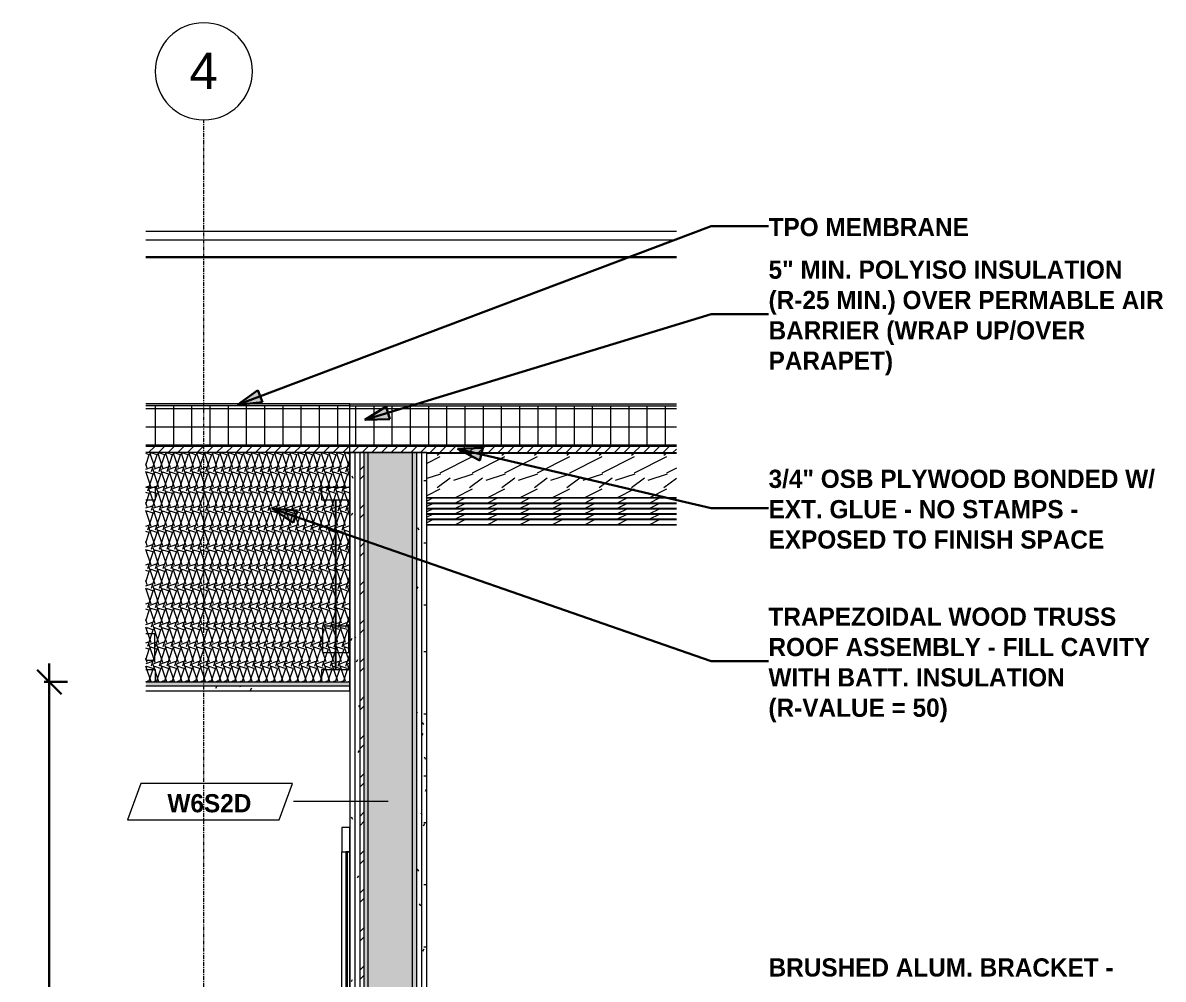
# Model space of a CAD drawing. Header units: inches. Extents: x 2469 to 3241, y -184 to 455.
# Drawn here: x 2478 to 2618.8, y 337.3 to 455.4 of the extents above; entities that cross this region are included whole.
import ezdxf

# ---------------------------------------------------------------- set-up
doc = ezdxf.new("R2010")
doc.units = ezdxf.units.IN
doc.header["$MEASUREMENT"] = 0
doc.linetypes.add('Grid Line 1_2_', pattern=[0.875, 0.5, -0.125, 0.125, -0.125])
for name, color, linetype, lineweight in [('0-1', 7, 'Continuous', 5), ('0-2', 254, 'Continuous', 9), ('0-3', 55, 'Continuous', 9), ('A-ANNO-DIMS-1', 211, 'Continuous', 30), ('A-FLOR-2', 8, 'Continuous', 5), ('A-FLOR-5', 192, 'Continuous', 9), ('A-FLOR-MCUT-2', 51, 'Continuous', 9), ('A-FLOR-PATT-1', 45, 'Continuous', 9), ('A-ROOF-1', 252, 'Continuous', 18), ('A-ROOF-2', 251, 'Continuous', 5), ('A-ROOF-3', 132, 'Continuous', 9), ('A-ROOF-PATT-1', 45, 'Continuous', 9), ('A-WALL-1', 7, 'Continuous', 9), ('A-WALL-2', 55, 'Continuous', 9), ('A-WALL-IDEN', 211, 'Continuous', 9), ('A-WALL-PATT-2', 45, 'Continuous', 9), ('G-ANNO-TEXT', 231, 'Continuous', 30), ('G-ANNO-TEXT-1', 231, 'Continuous', 9), ('I-WALL-1', 8, 'Continuous', 5), ('I-WALL-2', 7, 'Continuous', 9), ('Q-CASE-1', 253, 'Continuous', 9), ('Q-CASE-2', 254, 'Continuous', 9), ('S-BEAM-1', 55, 'Continuous', 9), ('S-BEAM-3', 7, 'Continuous', 9), ('S-GRID-1', 1, 'Grid Line 1_2_', 9), ('S-GRID-IDEN', 1, 'Continuous', 9)]:
    doc.layers.add(name, color=color, linetype=linetype, lineweight=lineweight)
doc.styles.add('Arial', font='arial.ttf', dxfattribs={"height": 4.5})
doc.styles.add('Century Gothic', font='ufonts.com_century-gothic.ttf', dxfattribs={"height": 2.25})
doc.styles.add('Century Gothic_B', font='GOTHICB.TTF', dxfattribs={"height": 2.25})
doc.dimstyles.new('OD__1_16__Tol__', dxfattribs={"dimscale": 12, "dimtxt": 2.349379, "dimasz": 0.25, "dimexe": 0.1875, "dimexo": 0.125, "dimgap": 0.03125, "dimtad": 1, "dimdec": 4, "dimrnd": 0.0625, "dimzin": 3, "dimdsep": 46, "dimlunit": 4, "dimtxsty": 'Century Gothic', "dimblk1": 'OBLIQUE', "dimblk2": 'OBLIQUE', "dimsah": 1, "dimcen": 0.09, "dimdle": 0.1875, "dimazin": 0, "dimtfac": 1, "dimtdec": 4, "dimtix": 1, "dimtmove": 0, "dimatfit": 3, "dimfxl": 1, "dimtvp": 1, "dimtfill": 1, "dimfrac": 2, "dimtolj": 1, "dimtzin": 0, "dimlwd": 30, "dimlwe": 30, "dimarcsym": 2})
pattern_1 = [(0, (3257.106, 59.024), (7.68, 1.92), [0.317, -5.443, 0.317, -5.443, -30.72]), (0, (3257.106, 59.024), (7.68, 1.92), [-11.52, 0.317, -11.203, 0.317, -5.443, -13.44]), (0, (3257.106, 59.024), (7.68, 1.92), [-28.8, 0.317, -3.523, 0.317, -9.283]), (120, (3259.986, 59.984), (-5.5027688, 5.691075), [0.317, -5.443, 0.317, -5.443, -30.72]), (120, (3259.986, 59.984), (-5.5027688, 5.691075), [-11.52, 0.317, -11.203, 0.317, -5.443, -13.44]), (120, (3259.986, 59.984), (-5.5027688, 5.691075), [-28.8, 0.317, -3.523, 0.317, -9.283]), (240, (3260.946, 63.824), (-2.1772312, -7.611075), [0.317, -5.443, 0.317, -5.443, -30.72]), (240, (3260.946, 63.824), (-2.1772312, -7.611075), [-11.52, 0.317, -11.203, 0.317, -5.443, -13.44]), (240, (3260.946, 63.824), (-2.1772312, -7.611075), [-28.8, 0.317, -3.523, 0.317, -9.283])]
pattern_2 = [(161.57, (3257.226, 59.144), (-0.9603837, -0.00039918), [0, -6.83, 0.758, 0]), (18.43, (3256.986, 59.144), (-0.9603837, 0.00039918), [0, -6.83, 0.758, 0]), (108.43, (3257.226, 59.144), (0.47951018, -2.4005264), [2.276, -5.312]), (71.57, (3256.986, 59.144), (0.47951018, 2.4005264), [2.276, -5.312])]
pattern_3 = [(180.895, (3258.706, 396.762), (11.03598150063, 0.1514011814), [1.6, -14.396]), (180.597, (3261.105, 396.738), (-5.597258504, -0.100325673), [3.999, -3.999]), (180.398, (3261.105, 396.696), (-8.7965932638, -0.0891064055), [2.399, -9.596])]
pattern_4 = [(0, (3257.106, 59.024), (0, 2.25), []), (90, (3257.106, 59.024), (-2.25, 1e-16), [])]
pattern_5 = [(0, (3257.106, 59.024), (0, 1.2), []), (315, (3257.106, 59.024), (1.1992531, 0), [1.696, -1.696]), (45, (3257.106, 59.024), (1.1992531, 0), [1.696, -1.696])]

# ---------------------------------------------------------------- blocks, each defined once
blk = doc.blocks.new('BATHROOM MIRROR - BATHROOM MIRROR  60_-V2-WALL SECTION - WEST STAIR - SOUTH WALL')
at = {"layer": 'Q-CASE-1'}
for p, q in [((2517.37, 224), (2517.37, 221)), ((2518.37, 224), (2517.37, 224)), ((2518.37, 221), (2518.37, 224)), ((2517.37, 221), (2518.37, 221)), ((2517.85, 221), (2517.85, 179)), ((2518.04, 221), (2517.85, 221)), ((2518.04, 179), (2518.04, 221)), ((2518.04, 221), (2518.04, 179)), ((2518.37, 221), (2518.04, 221)), ((2518.37, 179), (2518.37, 221)), ((2517.37, 179), (2517.37, 176)), ((2518.37, 179), (2517.37, 179)), ((2517.85, 179), (2518.04, 179)), ((2518.04, 179), (2518.37, 179)), ((2518.37, 176), (2518.37, 179)), ((2517.37, 176), (2518.37, 176))]:
    blk.add_line(p, q, dxfattribs=at)
at = {"layer": 'Q-CASE-2'}
blk.add_line((2517.37, 179), (2517.37, 221), dxfattribs=at)
blk = doc.blocks.new('CTR - 1st Phase - Unit Layouts_rvt-1-WALL SECTION - WEST STAIR - SOUTH WALL')
at = {"layer": '0-2'}
blk.add_blockref('BATHROOM MIRROR - BATHROOM MIRROR  60_-V2-WALL SECTION - WEST STAIR - SOUTH WALL', (0, 132), dxfattribs=at)
blk = doc.blocks.new('CTR - 1st Phase -Stairs _ Elevators_rvt-1-WALL SECTION - WEST STAIR - SOUTH WALL')
at = {"layer": 'A-WALL-PATT-2'}
h = blk.add_hatch(dxfattribs=at)
h.set_pattern_fill('FP_5', color=256, style=0, pattern_type=2)
h.set_pattern_definition(pattern_1)
h.paths.add_polyline_path([(2518.37, 268), (2519, 268), (2519, 402.33), (2518.37, 402.33), (2518.37, 273.84)], flags=0)
h = blk.add_hatch(dxfattribs=at)
h.set_pattern_fill('FP_5', color=256, style=0, pattern_type=2)
h.set_pattern_definition(pattern_1)
h.paths.add_polyline_path([(2519.62, 268), (2519.62, 402.33), (2519, 402.33), (2519, 268)], flags=0)
h = blk.add_hatch(dxfattribs=at)
h.set_pattern_fill('FP_9', color=256, style=0, pattern_type=2)
h.set_pattern_definition([(45, (3257.106, 59.024), (-2.375879, 2.375879), []), (45, (3257.106, 62.624), (-2.375879, 2.375879), [])])
h.paths.add_polyline_path([(2520.12, 268), (2520.12, 402.33), (2519.62, 402.33), (2519.62, 268)], flags=0)
h = blk.add_hatch(dxfattribs=at)
h.set_pattern_fill('FP_1', color=256, style=0, pattern_type=2)
h.set_pattern_definition(pattern_2)
h.paths.add_polyline_path([(2522.54, 268), (2526.12, 268), (2526.12, 402.33), (2520.62, 402.33), (2520.62, 268)], flags=0)
h = blk.add_hatch(dxfattribs=at)
h.set_pattern_fill('FP_5', color=256, style=0, pattern_type=2)
h.set_pattern_definition(pattern_1)
h.paths.add_polyline_path([(2526.62, 268), (2527.25, 268), (2527.25, 402.33), (2526.62, 402.33), (2526.62, 269.1)], flags=0)
h = blk.add_hatch(dxfattribs=at)
h.set_pattern_fill('FP_5', color=256, style=0, pattern_type=2)
h.set_pattern_definition(pattern_1)
h.paths.add_polyline_path([(2527.87, 268), (2527.87, 402.33), (2527.25, 402.33), (2527.25, 268)], flags=0)
at = {"layer": 'I-WALL-1'}
for points in [[(2520.62, 268), (2520.62, 402.33), (2520.12, 402.33), (2520.12, 268)], [(2526.62, 268), (2526.62, 402.33), (2526.12, 402.33), (2526.12, 268)]]:
    blk.add_hatch(color=256, dxfattribs=at).paths.add_polyline_path(points, flags=0)
at = {"layer": 'A-WALL-1'}
for p, q in [((2519, 268), (2519, 402.33)), ((2519.62, 268), (2519.62, 402.33)), ((2520.12, 268), (2520.12, 402.33)), ((2520.62, 268), (2520.62, 402.33)), ((2526.12, 268), (2526.12, 402.33)), ((2526.62, 268), (2526.62, 402.33)), ((2527.25, 268), (2527.25, 402.33))]:
    blk.add_line(p, q, dxfattribs=at)
at = {"layer": 'I-WALL-2'}
for p, q in [((2518.37, 402.33), (2518.37, 268)), ((2527.87, 402.33), (2518.37, 402.33)), ((2527.87, 268), (2527.87, 402.33))]:
    blk.add_line(p, q, dxfattribs=at)
blk = doc.blocks.new('LVL-Laminated Veneer Lumber - 4X6 S_ PINE - NO_ 1-2291600-WALL SECTION - WEST STAIR - SOUTH WALL')
at = {"layer": 'S-BEAM-1'}
h = blk.add_hatch(dxfattribs=at)
h.set_pattern_fill('FP_13', color=256, style=0, pattern_type=2)
h.set_pattern_definition([(216.864, (3258.706, 59.764), (11.995223, 7.9945653), [1.999, -17.991]), (206.56, (3261.105, 58.565), (-3.998442, -3.997737), [4.47, -4.47]), (198.431, (3261.105, 56.566), (-7.9973595, -3.9975165), [2.529, -10.115])])
h.paths.add_polyline_path([(2558.7, 393.42), (2558.7, 394.02), (2527.87, 394.02), (2527.87, 393.42)], flags=0)
h = blk.add_hatch(dxfattribs=at)
h.set_pattern_fill('FP_12', color=256, style=0, pattern_type=2)
h.set_pattern_definition(pattern_3)
h.paths.add_polyline_path([(2558.7, 393.35), (2558.7, 393.42), (2527.87, 393.42), (2527.87, 393.35)], flags=0)
for p, q in [((2558.7, 393.42), (2527.87, 393.42)), ((2558.7, 393.35), (2527.87, 393.35))]:
    blk.add_line(p, q, dxfattribs=at)
blk = doc.blocks.new('LVL-Laminated Veneer Lumber - 4X6 S_ PINE - NO_ 1-V3-WALL SECTION - WEST STAIR - SOUTH WALL')
at = {"layer": 'S-BEAM-1'}
h = blk.add_hatch(dxfattribs=at)
h.set_pattern_fill('FP_14', color=256, style=0, pattern_type=2)
h.set_pattern_definition([(216.864, (3258.706, 60.43), (11.995223, 7.9945653), [1.999, -17.991]), (206.56, (3261.105, 59.231), (-3.998442, -3.997737), [4.47, -4.47]), (198.431, (3261.105, 57.232), (-7.9973595, -3.9975165), [2.529, -10.115])])
h.paths.add_polyline_path([(2558.7, 394.09), (2558.7, 394.68), (2527.87, 394.68), (2527.87, 394.09)], flags=0)
h = blk.add_hatch(dxfattribs=at)
h.set_pattern_fill('FP_12', color=256, style=0, pattern_type=2)
h.set_pattern_definition(pattern_3)
h.paths.add_polyline_path([(2558.7, 394.02), (2558.7, 394.09), (2527.87, 394.09), (2527.87, 394.02)], flags=0)
for p, q in [((2558.7, 394.09), (2527.87, 394.09)), ((2558.7, 394.02), (2527.87, 394.02))]:
    blk.add_line(p, q, dxfattribs=at)
blk = doc.blocks.new('LVL-Laminated Veneer Lumber - 4X6 S_ PINE - NO_ 1-V4-WALL SECTION - WEST STAIR - SOUTH WALL')
at = {"layer": 'S-BEAM-1'}
h = blk.add_hatch(dxfattribs=at)
h.set_pattern_fill('FP_15', color=256, style=0, pattern_type=2)
h.set_pattern_definition([(216.864, (3258.706, 61.097), (11.995223, 7.9945653), [1.999, -17.991]), (206.56, (3261.105, 59.898), (-3.998442, -3.997737), [4.47, -4.47]), (198.431, (3261.105, 57.899), (-7.9973595, -3.9975165), [2.529, -10.115])])
h.paths.add_polyline_path([(2558.7, 394.75), (2558.7, 395.35), (2527.87, 395.35), (2527.87, 394.75)], flags=0)
h = blk.add_hatch(dxfattribs=at)
h.set_pattern_fill('FP_12', color=256, style=0, pattern_type=2)
h.set_pattern_definition(pattern_3)
h.paths.add_polyline_path([(2558.7, 394.68), (2558.7, 394.75), (2527.87, 394.75), (2527.87, 394.68)], flags=0)
for p, q in [((2558.7, 394.75), (2527.87, 394.75)), ((2558.7, 394.68), (2527.87, 394.68))]:
    blk.add_line(p, q, dxfattribs=at)
blk = doc.blocks.new('LVL-Laminated Veneer Lumber - 4X6 S_ PINE - NO_ 1-V5-WALL SECTION - WEST STAIR - SOUTH WALL')
at = {"layer": 'S-BEAM-1'}
h = blk.add_hatch(dxfattribs=at)
h.set_pattern_fill('FP_16', color=256, style=0, pattern_type=2)
h.set_pattern_definition([(216.864, (3258.706, 61.763), (11.995223, 7.9945653), [1.999, -17.991]), (206.56, (3261.105, 60.564), (-3.998442, -3.997737), [4.47, -4.47]), (198.431, (3261.105, 58.565), (-7.9973595, -3.9975165), [2.529, -10.115])])
h.paths.add_polyline_path([(2558.7, 395.42), (2558.7, 396.01), (2527.87, 396.01), (2527.87, 395.42)], flags=0)
h = blk.add_hatch(dxfattribs=at)
h.set_pattern_fill('FP_12', color=256, style=0, pattern_type=2)
h.set_pattern_definition(pattern_3)
h.paths.add_polyline_path([(2558.7, 395.35), (2558.7, 395.42), (2527.87, 395.42), (2527.87, 395.35)], flags=0)
for p, q in [((2558.7, 395.42), (2527.87, 395.42)), ((2558.7, 395.35), (2527.87, 395.35))]:
    blk.add_line(p, q, dxfattribs=at)
blk = doc.blocks.new('LVL-Laminated Veneer Lumber - 4X6 S_ PINE - NO_ 1-V6-WALL SECTION - WEST STAIR - SOUTH WALL')
at = {"layer": 'S-BEAM-1'}
h = blk.add_hatch(dxfattribs=at)
h.set_pattern_fill('FP_17', color=256, style=0, pattern_type=2)
h.set_pattern_definition([(216.864, (3258.706, 62.43), (11.995223, 7.9945653), [1.999, -17.991]), (206.56, (3261.105, 61.231), (-3.998442, -3.997737), [4.47, -4.47]), (198.431, (3261.105, 59.232), (-7.9973595, -3.9975165), [2.529, -10.115])])
h.paths.add_polyline_path([(2558.7, 396.09), (2558.7, 396.68), (2527.87, 396.68), (2527.87, 396.09)], flags=0)
h = blk.add_hatch(dxfattribs=at)
h.set_pattern_fill('FP_12', color=256, style=0, pattern_type=2)
h.set_pattern_definition(pattern_3)
h.paths.add_polyline_path([(2558.7, 396.01), (2558.7, 396.09), (2527.87, 396.09), (2527.87, 396.01)], flags=0)
for p, q in [((2558.7, 396.09), (2527.87, 396.09)), ((2558.7, 396.01), (2527.87, 396.01))]:
    blk.add_line(p, q, dxfattribs=at)
blk = doc.blocks.new('LVL-Laminated Veneer Lumber - 4X6 S_ PINE - NO_ 1-V7-WALL SECTION - WEST STAIR - SOUTH WALL')
at = {"layer": 'S-BEAM-1'}
h = blk.add_hatch(dxfattribs=at)
h.set_pattern_fill('FP_18', color=256, style=0, pattern_type=2)
h.set_pattern_definition([(216.864, (3258.706, 63.097), (11.995223, 7.9945653), [1.999, -17.991]), (206.56, (3261.105, 61.897), (-3.998442, -3.997737), [4.47, -4.47]), (198.431, (3261.105, 59.898), (-7.9973595, -3.9975165), [2.529, -10.115])])
h.paths.add_polyline_path([(2527.87, 396.75), (2558.7, 396.75), (2558.7, 402.25), (2527.87, 402.25), (2527.87, 397.02)], flags=0)
h = blk.add_hatch(dxfattribs=at)
h.set_pattern_fill('FP_12', color=256, style=0, pattern_type=2)
h.set_pattern_definition(pattern_3)
h.paths.add_polyline_path([(2558.7, 396.68), (2558.7, 396.75), (2527.87, 396.75), (2527.87, 396.68)], flags=0)
for p, q in [((2527.87, 402.25), (2558.7, 402.25)), ((2558.7, 396.75), (2527.87, 396.75)), ((2558.7, 396.68), (2527.87, 396.68))]:
    blk.add_line(p, q, dxfattribs=at)
blk = doc.blocks.new('TRUSS - 24_-2436762-WALL SECTION - WEST STAIR - SOUTH WALL')
at = {"layer": 'S-BEAM-3'}
for p, q in [((2494.37, 398), (2493.16, 398)), ((2494.37, 396.5), (2494.37, 398)), ((2493.16, 396.5), (2494.37, 396.5)), ((2494.25, 379.93), (2493.16, 379.93)), ((2494.25, 376.68), (2494.25, 379.93)), ((2493.16, 376.68), (2494.25, 376.68)), ((2494.37, 375.5), (2493.16, 375.5)), ((2494.37, 374), (2494.37, 375.5)), ((2493.16, 374), (2494.37, 374))]:
    blk.add_line(p, q, dxfattribs=at)
blk = doc.blocks.new('TRUSS - 24_-2435254-WALL SECTION - WEST STAIR - SOUTH WALL')
at = {"layer": 'S-BEAM-1'}
for p, q in [((2516.69, 397.75), (2516.56, 397.75)), ((2516.56, 396.5), (2516.56, 375.5)), ((2516.69, 375.5), (2516.69, 396.5))]:
    blk.add_line(p, q, dxfattribs=at)
at = {"layer": 'S-BEAM-3'}
for p, q in [((2514.87, 398), (2514.87, 396.5)), ((2518.37, 398), (2514.87, 398)), ((2518.37, 396.5), (2518.37, 398)), ((2514.87, 396.5), (2518.37, 396.5)), ((2518.25, 380.87), (2515, 380.87)), ((2515, 380.87), (2515, 377.62)), ((2518.25, 377.62), (2518.25, 380.87)), ((2515, 377.62), (2518.25, 377.62)), ((2514.87, 375.5), (2514.87, 374)), ((2518.37, 375.5), (2514.87, 375.5)), ((2518.37, 374), (2518.37, 375.5)), ((2514.87, 374), (2518.37, 374))]:
    blk.add_line(p, q, dxfattribs=at)
blk = doc.blocks.new('CTR - 1st Phase - Structure_rvt-1-WALL SECTION - WEST STAIR - SOUTH WALL')
at = {"layer": '0-3'}
for name in ['LVL-Laminated Veneer Lumber - 4X6 S_ PINE - NO_ 1-V7-WALL SECTION - WEST STAIR - SOUTH WALL', 'TRUSS - 24_-2436762-WALL SECTION - WEST STAIR - SOUTH WALL', 'TRUSS - 24_-2435254-WALL SECTION - WEST STAIR - SOUTH WALL', 'LVL-Laminated Veneer Lumber - 4X6 S_ PINE - NO_ 1-V6-WALL SECTION - WEST STAIR - SOUTH WALL', 'LVL-Laminated Veneer Lumber - 4X6 S_ PINE - NO_ 1-V5-WALL SECTION - WEST STAIR - SOUTH WALL', 'LVL-Laminated Veneer Lumber - 4X6 S_ PINE - NO_ 1-V4-WALL SECTION - WEST STAIR - SOUTH WALL', 'LVL-Laminated Veneer Lumber - 4X6 S_ PINE - NO_ 1-V3-WALL SECTION - WEST STAIR - SOUTH WALL', 'LVL-Laminated Veneer Lumber - 4X6 S_ PINE - NO_ 1-2291600-WALL SECTION - WEST STAIR - SOUTH WALL']:
    blk.add_blockref(name, (0, 0), dxfattribs=at)
blk = doc.blocks.new('Basic Wall _ EXT - FIBER CEMENT - SMALL - ___-2145937-WALL SECTION - WEST STAIR - SOUTH WALL')
at = {"layer": 'A-WALL-2'}
for p, q in [((2558.7, 429.66), (2493.16, 429.66)), ((2493.16, 428.6), (2558.7, 428.6)), ((2493.16, 426.57), (2558.7, 426.57)), ((2493.16, 426.42), (2558.7, 426.42))]:
    blk.add_line(p, q, dxfattribs=at)
blk = doc.blocks.new('Grid - Grid Head - Circle-50561-WALL SECTION - WEST STAIR - SOUTH WALL')
at = {"layer": 'S-GRID-IDEN'}
for start, end in [(0, 180), (180, 0)]:
    blk.add_arc((2500.32, 449.44), 6, start, end, dxfattribs=at)
blk = doc.blocks.new('Wall Tag - Arch Wall-3269662-WALL SECTION - WEST STAIR - SOUTH WALL')
at = {"layer": 'A-WALL-IDEN'}
for p, q in [((2486.56, 80.35), (2484.92, 75.85)), ((2505.29, 80.35), (2486.56, 80.35)), ((2503.65, 75.85), (2505.29, 80.35)), ((2484.92, 75.85), (2503.65, 75.85))]:
    blk.add_line(p, q, dxfattribs=at)
blk = doc.blocks.new('_Oblique')
at = {"color": 0, "linetype": 'ByBlock', "lineweight": -2}
blk.add_line((-0.5, -0.5), (0.5, 0.5), dxfattribs=at)
blk = doc.blocks.new('DIMBLOCK7-WALL SECTION - WEST STAIR - SOUTH WALL')
at = {"layer": 'A-ANNO-DIMS-1', "color": 0, "lineweight": 30, "transparency": 16777216}
for p, q in [((2481.22, 265.75), (2481.22, 376.25)), ((2480.6, 374), (2483.47, 374)), ((2480.6, 268), (2483.47, 268))]:
    blk.add_line(p, q, dxfattribs=at)
at = {"layer": 'Defpoints', "color": 0, "transparency": 16777216}
for p in [(2479.1, 374), (2481.22, 374), (2479.1, 268)]:
    blk.add_point(p, dxfattribs=at)
at = {"layer": 'A-ANNO-DIMS-1', "color": 0, "lineweight": 30, "transparency": 16777216, "xscale": 3, "yscale": 3, "zscale": 3}
for p, rotation in [((2481.22, 374), 90), ((2481.22, 268), 270)]:
    blk.add_blockref('_Oblique', p, dxfattribs=dict(at, rotation=rotation))
at = {"layer": 'A-ANNO-DIMS-1', "color": 0, "transparency": 16777216, "insert": (2479.66, 321), "char_height": 2.25, "attachment_point": 5, "rotation": 90, "style": 'Century Gothic', "bg_fill": 3, "box_fill_scale": 1.25, "bg_fill_color": 256, "bg_fill_true_color": 13158600, "bg_fill_transparency": 0}
blk.add_mtext('\\A1;8\'-10"', dxfattribs=at)
at = {"layer": 'A-ANNO-DIMS-1', "color": 0, "transparency": 16777216, "insert": (2483.05, 321), "char_height": 2.25, "attachment_point": 5, "rotation": 90, "style": 'Century Gothic', "bg_fill": 3, "box_fill_scale": 1.25, "bg_fill_color": 256, "bg_fill_true_color": 13158600, "bg_fill_transparency": 0}
blk.add_mtext('\\A1;[106.00"]', dxfattribs=at)

msp = doc.modelspace()

# ---------------------------------------------------------------- hatches: boundary and pattern name
at = {"layer": 'A-FLOR-2'}
msp.add_hatch(color=256, dxfattribs=at).paths.add_polyline_path([(2558.699184, 408.078197), (2558.699184, 408.328251), (2518.373737, 408.328251), (2518.373737, 408.078197), (2528.216107, 408.078197)], flags=0)
at = {"layer": 'A-FLOR-PATT-1'}
h = msp.add_hatch(dxfattribs=at)
h.set_pattern_fill('FP_8', color=256, style=0, pattern_type=2)
h.set_pattern_definition(pattern_4)
h.paths.add_polyline_path([(2518.373737, 403.077112), (2558.699184, 403.077112), (2558.699184, 408.078197), (2518.373737, 408.078197), (2518.373737, 403.087285)], flags=0)
h = msp.add_hatch(dxfattribs=at)
h.set_pattern_fill('FP_4', color=256, style=0, pattern_type=2)
h.set_pattern_definition(pattern_5)
h.paths.add_polyline_path([(2520.623737, 402.326949), (2558.699184, 402.326949), (2558.699184, 403.077112), (2518.373737, 403.077112), (2518.373737, 402.326949)], flags=0)
at = {"layer": 'A-ROOF-1'}
msp.add_hatch(color=256, dxfattribs=at).paths.add_polyline_path([(2509.545684, 408.088343), (2518.373737, 408.088343), (2518.373737, 408.338396), (2493.161184, 408.338396), (2493.161184, 408.088343), (2494.134259, 408.088343)], flags=0)
at = {"layer": 'A-ROOF-2'}
msp.add_hatch(color=256, dxfattribs=at).paths.add_polyline_path([(2493.161184, 373.499982), (2518.373737, 373.499982), (2518.373737, 373.999982), (2493.161184, 373.999982), (2493.161184, 373.971473)], flags=0)
at = {"layer": 'A-ROOF-PATT-1'}
h = msp.add_hatch(dxfattribs=at)
h.set_pattern_fill('FP_8', color=256, style=0, pattern_type=2)
h.set_pattern_definition(pattern_4)
h.paths.add_polyline_path([(2509.545684, 403.087285), (2518.373737, 403.087285), (2518.373737, 408.088343), (2493.161184, 408.088343), (2493.161184, 403.087285)], flags=0)
h = msp.add_hatch(dxfattribs=at)
h.set_pattern_fill('FP_4', color=256, style=0, pattern_type=2)
h.set_pattern_definition(pattern_5)
h.paths.add_polyline_path([(2517.737934, 402.337126), (2518.373737, 402.337126), (2518.373737, 403.087285), (2493.161184, 403.087285), (2493.161184, 402.337126), (2509.545684, 402.337126)], flags=0)
h = msp.add_hatch(dxfattribs=at)
h.set_pattern_fill('FP_1', color=256, style=0, pattern_type=2)
h.set_pattern_definition(pattern_2)
h.paths.add_polyline_path([(2518.373737, 373.999982), (2518.373737, 402.337126), (2493.161184, 402.337126), (2493.161184, 373.999982), (2517.737934, 373.999982)], flags=0)
h = msp.add_hatch(dxfattribs=at)
h.set_pattern_fill('FP_5', color=256, style=0, pattern_type=2)
h.set_pattern_definition(pattern_1)
h.paths.add_polyline_path([(2518.373737, 372.874982), (2518.373737, 373.499982), (2493.161184, 373.499982), (2493.161184, 372.874982), (2517.737934, 372.874982)], flags=0)
at = {"layer": 'G-ANNO-TEXT'}
for points in [[(2504.471882, 408.250972), (2507.562531, 408.557657), (2506.99512, 410.061894)], [(2520.209513, 406.364272), (2523.313479, 406.471828), (2522.843848, 408.009401)], [(2531.672354, 402.804826), (2534.409818, 401.3377), (2534.776631, 402.90299)], [(2508.783757, 395.402854), (2511.353309, 393.65827), (2511.881347, 395.176776)]]:
    msp.add_hatch(color=256, dxfattribs=at).paths.add_polyline_path(points, flags=0)

# ---------------------------------------------------------------- linework, layer by layer
at = {"layer": 'A-FLOR-5'}
for p, q in [((2558.699184, 408.328251), (2518.373737, 408.328251)), ((2518.373737, 402.326949), (2558.699184, 402.326949))]:
    msp.add_line(p, q, dxfattribs=at)
at = {"layer": 'A-FLOR-MCUT-2'}
for p, q in [((2558.699184, 408.078197), (2518.373737, 408.078197)), ((2558.699184, 403.077112), (2518.373737, 403.077112))]:
    msp.add_line(p, q, dxfattribs=at)
at = {"layer": 'A-ROOF-3'}
for p, q in [((2518.373737, 408.338396), (2493.161184, 408.338396)), ((2518.373737, 408.088343), (2493.161184, 408.088343)), ((2518.373737, 372.874982), (2518.373737, 408.338396)), ((2518.373737, 403.087285), (2493.161184, 403.087285)), ((2518.373737, 402.337126), (2493.161184, 402.337126)), ((2493.161184, 373.999982), (2518.373737, 373.999982)), ((2493.161184, 373.499982), (2518.373737, 373.499982)), ((2493.161184, 372.874982), (2518.373737, 372.874982))]:
    msp.add_line(p, q, dxfattribs=at)
at = {"layer": 'A-WALL-IDEN'}
for p, q in [((2515.555546, 359.197685), (2511.382509, 359.197685)), ((2523.099113, 359.197685), (2515.555546, 359.197685))]:
    msp.add_line(p, q, dxfattribs=at)
at = {"layer": 'G-ANNO-TEXT'}
for p, q in [((2504.471882, 408.250972), (2562.999801, 430.32821)), ((2562.999801, 430.32821), (2570.089248, 430.32821)), ((2520.209513, 406.364272), (2562.999801, 419.433986)), ((2562.999801, 419.433986), (2570.089248, 419.433986)), ((2506.99512, 410.061894), (2504.471882, 408.250972)), ((2507.562531, 408.557657), (2506.99512, 410.061894)), ((2504.471882, 408.250972), (2507.562531, 408.557657)), ((2522.843848, 408.009401), (2520.209513, 406.364272)), ((2523.313479, 406.471828), (2522.843848, 408.009401)), ((2520.209513, 406.364272), (2523.313479, 406.471828)), ((2534.776631, 402.90299), (2531.672354, 402.804826)), ((2531.672354, 402.804826), (2534.409818, 401.3377)), ((2531.672354, 402.804826), (2562.999801, 395.463508)), ((2534.409818, 401.3377), (2534.776631, 402.90299)), ((2508.783757, 395.402854), (2511.353309, 393.65827)), ((2511.881347, 395.176776), (2508.783757, 395.402854)), ((2508.783757, 395.402854), (2562.986799, 376.554583)), ((2511.353309, 393.65827), (2511.881347, 395.176776)), ((2562.999801, 395.463508), (2570.089248, 395.463508)), ((2562.986799, 376.554583), (2570.076246, 376.554583))]:
    msp.add_line(p, q, dxfattribs=at)
at = {"layer": 'S-GRID-1'}
msp.add_line((2500.323737, -159.835575), (2500.323737, 443.436618), dxfattribs=at)

# ---------------------------------------------------------------- block references
at = {"layer": '0-1'}
for name in ['CTR - 1st Phase - Structure_rvt-1-WALL SECTION - WEST STAIR - SOUTH WALL', 'CTR - 1st Phase -Stairs _ Elevators_rvt-1-WALL SECTION - WEST STAIR - SOUTH WALL', 'CTR - 1st Phase - Unit Layouts_rvt-1-WALL SECTION - WEST STAIR - SOUTH WALL']:
    msp.add_blockref(name, (0, 0), dxfattribs=at)
at = {"layer": 'A-WALL-2'}
msp.add_blockref('Basic Wall _ EXT - FIBER CEMENT - SMALL - ___-2145937-WALL SECTION - WEST STAIR - SOUTH WALL', (0, 0), dxfattribs=at)
at = {"layer": 'A-WALL-IDEN'}
msp.add_blockref('Wall Tag - Arch Wall-3269662-WALL SECTION - WEST STAIR - SOUTH WALL', (5.976629, 281.097374), dxfattribs=at)
at = {"layer": 'S-GRID-IDEN'}
msp.add_blockref('Grid - Grid Head - Circle-50561-WALL SECTION - WEST STAIR - SOUTH WALL', (0, 0), dxfattribs=at)

# ---------------------------------------------------------------- texts
at = {"layer": 'A-WALL-IDEN', "insert": (2495.827695, 360.133335), "char_height": 2.25, "width": 12.65025, "attachment_point": 1, "style": 'Century Gothic_B'}
msp.add_mtext('W6S2D', dxfattribs=at)
at = {"layer": 'G-ANNO-TEXT-1', "char_height": 2.25, "attachment_point": 1, "style": 'Century Gothic_B'}
for s, insert, width in [('TPO MEMBRANE', (2570.089248, 431.3288), 29.46675), ('5" MIN. POLYISO INSULATION', (2570.089248, 426.061348), 52.94925), ('(R-25 MIN.) OVER PERMABLE AIR', (2570.089248, 422.311348), 59.2365), ('BARRIER (WRAP UP/OVER', (2570.089248, 418.561348), 46.2075), ('PARAPET)', (2570.089248, 414.811348), 17.49825), ('3/4" OSB PLYWOOD BONDED W/', (2570.089248, 400.215279), 59.46375), ('EXT. GLUE - NO STAMPS -', (2570.089248, 396.465279), 45.67725), ('EXPOSED TO FINISH SPACE', (2570.089248, 392.715279), 48.70725), ('TRAPEZOIDAL WOOD TRUSS', (2570.076246, 383.181945), 49.8435), ('ROOF ASSEMBLY - FILL CAVITY', (2570.076246, 379.431945), 55.22175), ('WITH BATT. INSULATION', (2570.076246, 375.681945), 42.117), ('(R-VALUE = 50)', (2570.076246, 371.931945), 27.4215), ('BRUSHED ALUM. BRACKET -', (2570.089248, 339.840318), 49.389)]:
    msp.add_mtext(s, dxfattribs=dict(at, insert=insert, width=width))
at = {"layer": 'S-GRID-IDEN', "insert": (2498.541481, 451.758603), "char_height": 4.5, "width": 4.242, "attachment_point": 1, "style": 'Arial'}
msp.add_mtext('4', dxfattribs=at)

# ---------------------------------------------------------------- dimensions: what is measured, and where the dimension line sits
at = {"layer": 'A-ANNO-DIMS-1'}
dim = msp.add_linear_dim(base=(2481.220582, 373.999982), p1=(2479.099262, 268), p2=(2479.099262, 373.999982), angle=90, dimstyle='OD__1_16__Tol__', override={"dimpost": '<>\\X', "dimfxl": 105.999982}, dxfattribs=at)
dim.commit()
dim.dimension.update_dxf_attribs({"geometry": 'DIMBLOCK7-WALL SECTION - WEST STAIR - SOUTH WALL', "text_midpoint": (2481.220582, 320.999991)})

doc.saveas('drawing.dxf')
